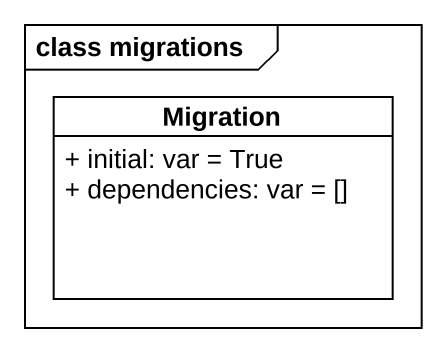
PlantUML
@startuml
mainframe class migrations
hide circle
hide empty members
skinparam classAttributeIconSize 0
class Migration {
  + initial: var = True
  + dependencies: var = []
}
@enduml
